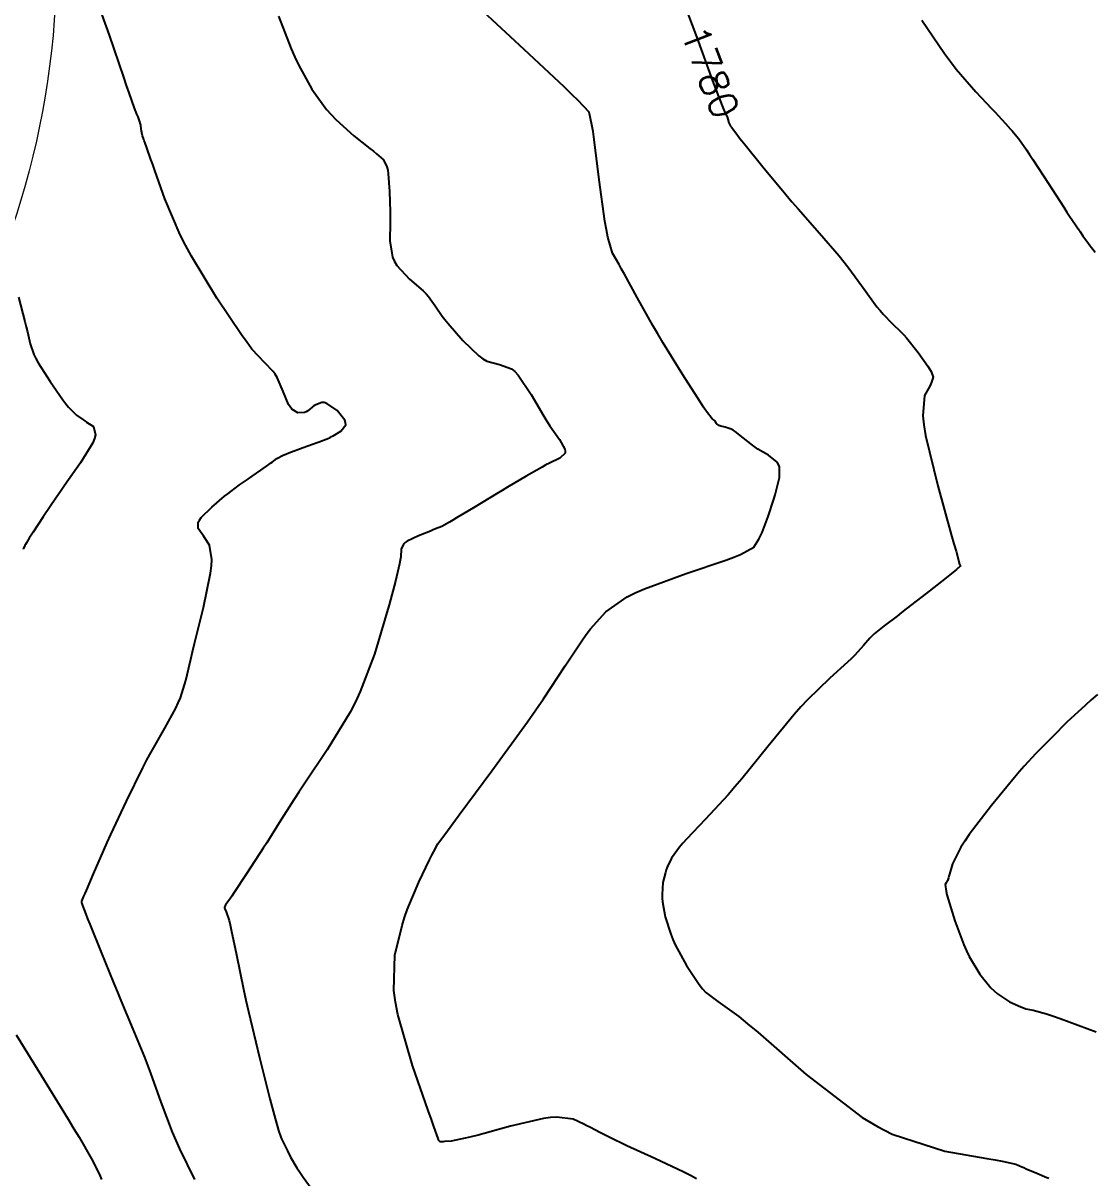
# Model space of a CAD drawing. Header units: metres. Extents: x 837477 to 838477, y 1189014 to 1191014.
# Drawn here: x 838102.9 to 838249.4, y 1190054.8 to 1190212.8 of the extents above; entities that cross this region are included whole.
import ezdxf

# ---------------------------------------------------------------- set-up
doc = ezdxf.new("R2010")
doc.units = ezdxf.units.M
doc.header["$LTSCALE"] = 0.3
doc.layers.add('COTAS 10', color=1, linetype='Continuous')
doc.layers.add('Linea_Tendencia', color=51, linetype='Continuous', lineweight=20)
doc.styles.get("Standard").update_dxf_attribs({"font": 'simplex.shx'})

msp = doc.modelspace()

# ---------------------------------------------------------------- linework, layer by layer
at = {"layer": 'COTAS 10'}
for points, elevation in [([(838126.378, 1190054.609), (838124.318, 1190058.796), (838123.805, 1190059.943), (838123.318, 1190061.084), (838121.769, 1190065.161), (838120.341, 1190069.154), (838119.93, 1190070.242), (838119.513, 1190071.322), (838117.953, 1190075.161), (838116.303, 1190079.101), (838115.83, 1190080.244), (838115.349, 1190081.411), (838113.555, 1190085.816), (838112.049, 1190089.546), (838111.75, 1190090.287), (838111.502, 1190090.902), (838111.035, 1190092.071), (838110.938, 1190092.376), (838110.924, 1190092.446), (838110.916, 1190092.51), (838110.931, 1190092.691), (838111.203, 1190093.351), (838111.357, 1190093.718), (838111.544, 1190094.163), (838112.502, 1190096.436), (838113.909, 1190099.655), (838114.38, 1190100.698), (838114.886, 1190101.807), (838117.004, 1190106.357), (838119.238, 1190110.919), (838119.816, 1190112.035), (838120.378, 1190113.087), (838122.261, 1190116.357), (838123.78, 1190119.093), (838124.112, 1190119.809), (838124.405, 1190120.507), (838125.14, 1190122.879), (838125.802, 1190125.783), (838126.049, 1190126.818), (838126.323, 1190127.952), (838127.541, 1190132.879), (838128.523, 1190137.579), (838128.647, 1190138.571), (838128.708, 1190139.429), (838128.395, 1190141.407), (838127.714, 1190142.423), (838127.542, 1190142.674), (838127.378, 1190142.913), (838126.846, 1190143.665), (838126.834, 1190144.522), (838126.998, 1190144.827), (838127.235, 1190145.161), (838128.692, 1190146.61), (838130.449, 1190148.07), (838130.874, 1190148.41), (838131.274, 1190148.723), (838132.495, 1190149.623), (838133.579, 1190150.371), (838133.891, 1190150.587), (838134.209, 1190150.808), (838135.4, 1190151.64), (838136.48, 1190152.406), (838136.729, 1190152.585), (838136.955, 1190152.75), (838137.586, 1190153.227), (838138.435, 1190153.698), (838138.798, 1190153.859), (838139.217, 1190154.033), (838141.192, 1190154.772), (838143.117, 1190155.451), (838143.504, 1190155.587), (838143.828, 1190155.7), (838144.471, 1190155.922), (838144.898, 1190156.13), (838145.085, 1190156.234), (838145.301, 1190156.359), (838146.333, 1190156.978), (838147.007, 1190157.867), (838146.999, 1190158.161), (838146.905, 1190158.477), (838145.863, 1190159.792), (838144.41, 1190160.781), (838144.058, 1190160.891), (838143.728, 1190160.93), (838142.717, 1190160.478), (838141.844, 1190159.767), (838141.601, 1190159.643), (838141.358, 1190159.551), (838140.473, 1190159.478), (838139.621, 1190160.008), (838139.398, 1190160.295), (838139.18, 1190160.643), (838138.441, 1190162.406), (838137.633, 1190164.32), (838137.371, 1190164.764), (838137.094, 1190165.169), (838135.955, 1190166.32), (838134.187, 1190168.227), (838133.513, 1190169.11), (838132.758, 1190170.146), (838129.363, 1190175.168), (838125.892, 1190180.918), (838125.088, 1190182.414), (838124.354, 1190183.867), (838122.271, 1190188.767), (838120.894, 1190192.653), (838120.604, 1190193.468), (838120.354, 1190194.169), (838119.783, 1190195.757), (838119.507, 1190196.521), (838119.443, 1190196.703), (838119.385, 1190196.872), (838119.223, 1190197.378), (838119.119, 1190197.79), (838119.098, 1190197.901), (838119.081, 1190198.01), (838119.047, 1190198.394), (838119.003, 1190198.781), (838118.98, 1190198.893), (838118.953, 1190199.007), (838118.813, 1190199.436), (838118.603, 1190199.971), (838118.532, 1190200.153), (838118.453, 1190200.349), (838118.121, 1190201.176), (838117.373, 1190203.27), (838117.033, 1190204.265), (838116.635, 1190205.439), (838114.717, 1190211.176), (838112.513, 1190217.279)], 1750), ([(838192.972, 1190216.336), (838195.046, 1190210.832), (838197.188, 1190204.93), (838197.627, 1190203.747), (838197.999, 1190202.761), (838198.788, 1190200.832), (838199.078, 1190200.256), (838199.136, 1190200.123), (838199.184, 1190200.002), (838199.279, 1190199.66), (838199.357, 1190199.356), (838199.394, 1190199.259), (838199.439, 1190199.156), (838199.66, 1190198.736), (838199.767, 1190198.593), (838200.499, 1190197.602), (838200.934, 1190197.049), (838201.456, 1190196.391), (838204.075, 1190193.151), (838207.207, 1190189.376), (838208.053, 1190188.381), (838208.891, 1190187.408), (838211.84, 1190184.075), (838214.535, 1190180.961), (838215.212, 1190180.126), (838215.859, 1190179.303), (838217.948, 1190176.43), (838219.685, 1190174.01), (838220.111, 1190173.472), (838220.513, 1190172.992), (838221.764, 1190171.736), (838222.972, 1190170.593), (838223.347, 1190170.183), (838223.74, 1190169.733), (838225.303, 1190167.771), (838226.641, 1190165.893), (838226.891, 1190165.496), (838227.09, 1190165.152), (838227.371, 1190164.352), (838227.156, 1190163.699), (838227.041, 1190163.447), (838226.901, 1190163.165), (838226.195, 1190161.887), (838225.949, 1190159.09), (838226.098, 1190157.849), (838226.342, 1190156.406), (838228.011, 1190149.51), (838229.857, 1190142.871), (838230.213, 1190141.589), (838230.502, 1190140.55), (838230.985, 1190138.806), (838231.028, 1190138.667), (838231.04, 1190138.639), (838231.052, 1190138.616), (838231.092, 1190138.569), (838231.1, 1190138.536), (838231.092, 1190138.52), (838231.079, 1190138.503), (838230.994, 1190138.417), (838230.861, 1190138.299), (838230.817, 1190138.262), (838230.771, 1190138.222), (838230.58, 1190138.06), (838229.815, 1190137.451), (838229.407, 1190137.129), (838228.913, 1190136.742), (838226.423, 1190134.789), (838223.686, 1190132.657), (838223.036, 1190132.156), (838222.435, 1190131.693), (838220.654, 1190130.345), (838219.325, 1190129.265), (838219.008, 1190128.971), (838218.712, 1190128.68), (838217.828, 1190127.647), (838216.671, 1190126.342), (838216.203, 1190125.879), (838215.672, 1190125.372), (838213.224, 1190123.174), (838210.188, 1190120.235), (838209.286, 1190119.261), (838208.358, 1190118.218), (838204.784, 1190113.87), (838201.189, 1190109.416), (838200.247, 1190108.305), (838199.328, 1190107.248), (838196.203, 1190103.87), (838193.684, 1190101.209), (838193.148, 1190100.604), (838192.681, 1190100.055), (838191.578, 1190098.545), (838191.003, 1190097.341), (838190.87, 1190096.985), (838190.748, 1190096.62), (838190.403, 1190095.218), (838190.285, 1190093.608), (838190.307, 1190093.111), (838190.352, 1190092.593), (838190.713, 1190090.535), (838191.472, 1190088.172), (838191.768, 1190087.461), (838192.102, 1190086.725), (838193.621, 1190083.862), (838195.355, 1190081.268), (838195.825, 1190080.703), (838196.29, 1190080.203), (838197.936, 1190078.948), (838200.769, 1190076.914), (838201.984, 1190075.922), (838203.385, 1190074.745), (838210, 1190068.948), (838217.672, 1190063.081), (838219.739, 1190061.86), (838221.782, 1190060.813), (838228.957, 1190058.49), (838234.717, 1190057.493), (838235.868, 1190057.282), (838236.827, 1190057.1), (838238.688, 1190056.679), (838239.496, 1190056.349), (838239.791, 1190056.224), (838240.117, 1190056.085), (838241.553, 1190055.462), (838242.909, 1190054.879), (838243.186, 1190054.766)], 1780), ([(838137.797, 1190213.779), (838139.55, 1190209.281), (838140.046, 1190208.168), (838140.546, 1190207.112), (838142.387, 1190203.779), (838144.401, 1190201), (838145.01, 1190200.294), (838145.642, 1190199.616), (838148.107, 1190197.398), (838150.319, 1190195.656), (838150.791, 1190195.279), (838151.201, 1190194.946), (838152.175, 1190194.122), (838152.654, 1190193.132), (838152.753, 1190192.695), (838152.837, 1190192.187), (838153.018, 1190189.762), (838153.073, 1190186.974), (838153.078, 1190186.237), (838153.079, 1190185.516), (838153.043, 1190183.037), (838153.415, 1190180.785), (838153.673, 1190180.207), (838153.997, 1190179.647), (838155.729, 1190177.79), (838157.589, 1190176.178), (838157.995, 1190175.775), (838158.353, 1190175.39), (838159.25, 1190174.152), (838160.186, 1190172.74), (838160.568, 1190172.246), (838161.004, 1190171.706), (838163.022, 1190169.384), (838165.232, 1190167.292), (838165.79, 1190166.898), (838166.323, 1190166.584), (838168.05, 1190166.12), (838169.671, 1190165.525), (838170.138, 1190165.128), (838170.612, 1190164.631), (838172.39, 1190162), (838174.096, 1190159.059), (838174.525, 1190158.367), (838174.936, 1190157.728), (838176.263, 1190155.861), (838177.002, 1190154.541), (838177.042, 1190154.246), (838177.011, 1190153.982), (838176.304, 1190153.287), (838174.884, 1190152.61), (838174.404, 1190152.358), (838173.886, 1190152.078), (838171.698, 1190150.834), (838169.148, 1190149.325), (838168.401, 1190148.878), (838167.636, 1190148.418), (838164.727, 1190146.651), (838162.185, 1190145.114), (838161.651, 1190144.798), (838161.191, 1190144.53), (838160.146, 1190143.96), (838159.313, 1190143.605), (838158.986, 1190143.472), (838158.619, 1190143.324), (838156.948, 1190142.667), (838155.407, 1190141.93), (838155.121, 1190141.732), (838154.897, 1190141.536), (838154.598, 1190140.852), (838154.54, 1190139.773), (838154.468, 1190139.328), (838154.372, 1190138.82), (838153.823, 1190136.46), (838152.95, 1190133.239), (838152.65, 1190132.189), (838152.324, 1190131.071), (838150.937, 1190126.46), (838149.003, 1190121.378), (838148.332, 1190119.963), (838147.602, 1190118.544), (838144.478, 1190113.391), (838141.337, 1190108.709), (838140.596, 1190107.587), (838139.912, 1190106.54), (838137.907, 1190103.391), (838136.212, 1190100.683), (838135.722, 1190099.914), (838135.224, 1190099.138), (838133.353, 1190096.266), (838131.755, 1190093.857), (838131.429, 1190093.373), (838131.154, 1190092.967), (838130.581, 1190092.16), (838130.445, 1190091.839), (838130.445, 1190091.74), (838130.462, 1190091.636), (838130.66, 1190091.223), (838131.06, 1190090.05), (838131.204, 1190089.467), (838131.362, 1190088.772), (838132.054, 1190085.329), (838133.018, 1190080.641), (838133.347, 1190079.16), (838133.704, 1190077.601), (838135.217, 1190071.312), (838136.646, 1190065.638), (838136.949, 1190064.467), (838137.212, 1190063.47), (838137.826, 1190061.312), (838138.155, 1190060.399), (838138.238, 1190060.187), (838138.317, 1190059.992), (838138.573, 1190059.435), (838138.847, 1190058.896), (838138.937, 1190058.712), (838139.034, 1190058.513), (838139.435, 1190057.671), (838140.328, 1190056.189), (838140.734, 1190055.587), (838141.21, 1190054.903), (838143.502, 1190051.738)], 1760), ([(838195.012, 1190054.684), (838194.164, 1190055.137), (838193.244, 1190055.609), (838189.313, 1190057.469), (838185.487, 1190059.216), (838184.633, 1190059.617), (838183.868, 1190059.981), (838181.844, 1190060.997), (838180.394, 1190061.761), (838179.991, 1190061.966), (838179.587, 1190062.168), (838178.12, 1190062.877), (838175.911, 1190063.144), (838175.038, 1190063.069), (838174.052, 1190062.928), (838169.549, 1190061.88), (838165.115, 1190060.675), (838164.173, 1190060.436), (838163.354, 1190060.237), (838161.429, 1190059.863), (838160.516, 1190059.784), (838160.336, 1190059.773), (838160.188, 1190059.766), (838159.917, 1190059.779), (838159.855, 1190059.826), (838159.823, 1190059.856), (838159.772, 1190059.917), (838159.722, 1190060.002), (838159.707, 1190060.033), (838159.693, 1190060.067), (838159.639, 1190060.216), (838159.068, 1190061.853), (838158.728, 1190062.824), (838158.31, 1190064.021), (838156.14, 1190070.216), (838154.137, 1190077.189), (838153.824, 1190078.877), (838153.614, 1190080.458), (838153.727, 1190085.29), (838154.711, 1190089.344), (838155.051, 1190090.435), (838155.42, 1190091.512), (838156.996, 1190095.29), (838158.474, 1190098.337), (838158.782, 1190098.954), (838159.045, 1190099.472), (838159.626, 1190100.525), (838160.938, 1190102.309), (838161.661, 1190103.288), (838162.541, 1190104.478), (838167.019, 1190110.525), (838171.897, 1190117.238), (838173.029, 1190118.847), (838174.066, 1190120.347), (838177.019, 1190124.861), (838179.292, 1190128.315), (838179.9, 1190129.147), (838180.498, 1190129.924), (838182.58, 1190132.281), (838185.496, 1190134.301), (838186.621, 1190134.865), (838187.883, 1190135.431), (838193.585, 1190137.497), (838199.019, 1190139.316), (838200.112, 1190139.728), (838201.027, 1190140.1), (838202.844, 1190141.112), (838203.541, 1190142.215), (838203.749, 1190142.645), (838203.964, 1190143.129), (838204.796, 1190145.325), (838205.568, 1190147.69), (838205.746, 1190148.28), (838205.908, 1190148.842), (838206.362, 1190150.636), (838206.346, 1190152.086), (838206.212, 1190152.43), (838206.022, 1190152.75), (838204.868, 1190153.698), (838203.409, 1190154.54), (838203.027, 1190154.793), (838202.654, 1190155.054), (838201.388, 1190156.069), (838200.279, 1190156.944), (838200.005, 1190157.117), (838199.746, 1190157.26), (838198.932, 1190157.525), (838198.313, 1190157.647), (838198.177, 1190157.699), (838198.057, 1190157.759), (838197.754, 1190158.041), (838197.537, 1190158.338), (838197.472, 1190158.408), (838197.405, 1190158.472), (838197.145, 1190158.658), (838196.359, 1190159.677), (838195.961, 1190160.267), (838195.484, 1190160.99), (838193.11, 1190164.712), (838190.397, 1190169.127), (838189.707, 1190170.287), (838189.043, 1190171.42), (838186.868, 1190175.287), (838185.135, 1190178.464), (838184.751, 1190179.162), (838184.408, 1190179.781), (838183.516, 1190181.361), (838182.859, 1190183.543), (838182.664, 1190184.541), (838182.464, 1190185.711), (838181.695, 1190191.361), (838180.997, 1190196.897), (838180.842, 1190197.994), (838180.702, 1190198.904), (838180.334, 1190200.616), (838178.809, 1190202.224), (838177.941, 1190203.068), (838176.878, 1190204.083), (838171.429, 1190209.188), (838165.811, 1190214.403)], 1770), ([(838225.837, 1190213.214), (838228.939, 1190208.652), (838229.749, 1190207.552), (838230.537, 1190206.524), (838233.203, 1190203.399), (838235.367, 1190201.117), (838235.838, 1190200.619), (838236.253, 1190200.179), (838237.29, 1190199.076), (838237.975, 1190198.313), (838238.168, 1190198.088), (838238.362, 1190197.857), (838239.076, 1190196.973), (838240.144, 1190195.472), (838240.561, 1190194.852), (838241.031, 1190194.144), (838243.167, 1190190.848), (838245.237, 1190187.625), (838245.665, 1190186.963), (838246.03, 1190186.401), (838246.825, 1190185.204), (838247.215, 1190184.646), (838247.325, 1190184.487), (838247.436, 1190184.327), (838247.846, 1190183.732), (838248.358, 1190183.017), (838248.533, 1190182.781), (838248.722, 1190182.529), (838249.529, 1190181.479)], 1790), ([(838102.238, 1190175.329), (838103.126, 1190171.979), (838103.311, 1190171.245), (838103.47, 1190170.594), (838103.823, 1190168.94), (838104.355, 1190167.471), (838104.625, 1190166.938), (838104.95, 1190166.349), (838106.568, 1190163.762), (838108.32, 1190161.269), (838108.729, 1190160.739), (838109.104, 1190160.278), (838110.184, 1190159.192), (838111.063, 1190158.565), (838111.313, 1190158.393), (838111.565, 1190158.221), (838112.496, 1190157.608), (838112.803, 1190156.48), (838112.661, 1190155.984), (838112.421, 1190155.408), (838110.735, 1190152.664), (838108.538, 1190149.545), (838107.975, 1190148.732), (838107.432, 1190147.941), (838105.635, 1190145.268), (838104.267, 1190143.185), (838103.995, 1190142.766), (838103.768, 1190142.415), (838103.334, 1190141.72), (838103.201, 1190141.473), (838103.129, 1190141.337), (838103.001, 1190141.093), (838102.89, 1190140.894), (838102.865, 1190140.854)], 1740), ([(838249.85, 1190120.938), (838248.999, 1190120.216), (838248.195, 1190119.515), (838245.679, 1190117.153), (838243.682, 1190115.144), (838243.205, 1190114.666), (838242.761, 1190114.222), (838241.428, 1190112.902), (838239.815, 1190111.136), (838239.193, 1190110.412), (838238.496, 1190109.585), (838235.344, 1190105.749), (838232.312, 1190101.789), (838231.69, 1190100.885), (838231.162, 1190100.064), (838230.039, 1190097.79), (838229.619, 1190096.379), (838229.534, 1190096.101), (838229.462, 1190095.872), (838229.315, 1190095.454), (838229.236, 1190095.319), (838229.207, 1190095.269), (838229.176, 1190095.214), (838229.036, 1190094.97), (838229.138, 1190094.04), (838229.257, 1190093.553), (838229.417, 1190092.966), (838230.326, 1190090.014), (838231.561, 1190086.701), (838231.926, 1190085.887), (838232.301, 1190085.117), (838233.741, 1190082.707), (838235.284, 1190080.835), (838235.725, 1190080.405), (838236.171, 1190080.013), (838237.832, 1190078.914), (838239.357, 1190078.221), (838239.718, 1190078.084), (838240.053, 1190077.972), (838241.041, 1190077.765), (838242.862, 1190077.281), (838243.722, 1190076.994), (838244.735, 1190076.64), (838249.68, 1190074.809)], 1790), ([(838101.947, 1190074.394), (838105.413, 1190068.768), (838109.042, 1190062.852), (838109.831, 1190061.55), (838110.526, 1190060.393), (838112.255, 1190057.431), (838113.205, 1190055.547), (838113.409, 1190055.071), (838113.587, 1190054.615)], 1740)]:
    msp.add_lwpolyline(points, dxfattribs=dict(at, elevation=elevation))
at = {"layer": 'Linea_Tendencia', "elevation": 1705.277}
msp.add_lwpolyline([(838041.852, 1190952.651), (838036.737, 1190647.812, 0.0474482), (838038.405, 1190626.479), (838092.197, 1190318.419), (838105.747, 1190240.818, -0.6778981), (837927.014, 1190130.695), (837836.473, 1190198.006, 0.7491246), (837663.366, 1190067.336), (837745.668, 1189849.791, -0.1064509), (837752.758, 1189802.746), (837723.495, 1189335.311)], format="xyb", dxfattribs=at)

# ---------------------------------------------------------------- texts
at = {"layer": 'COTAS 10', "insert": (838192.771, 1190211.55, 1780), "char_height": 3.8, "attachment_point": 7, "rotation": 290.95812}
msp.add_mtext('1780', dxfattribs=at)

doc.saveas('drawing.dxf')
